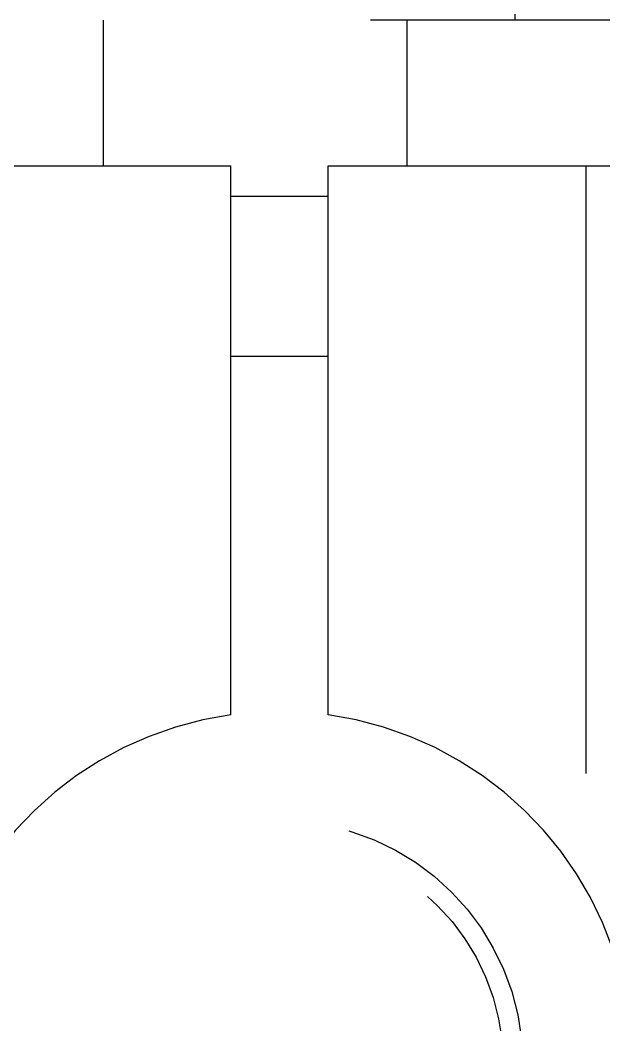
# Model space of a CAD drawing. Header units: millimetres. Extents: x 17886 to 18265, y -8727 to -7321.
# Drawn here: x 17969.412 to 17969.892, y -7872.309 to -7871.482 of the extents above; entities that cross this region are included whole.
import ezdxf

# ---------------------------------------------------------------- set-up
doc = ezdxf.new("R2010")
doc.units = ezdxf.units.MM
doc.linetypes.add('EPL_DASH', pattern=[1, 0.5, -0.5])
doc.layers.add('3884027_DKREDXF_CONTINUOUS_LINE', color=7, linetype='Continuous')

msp = doc.modelspace()

# ---------------------------------------------------------------- linework, layer by layer
at = {"layer": '3884027_DKREDXF_CONTINUOUS_LINE', "color": 7, "linetype": 'EPL_DASH'}
msp.add_line((17969.81888, -7871.46946), (17969.81888, -7871.48246), dxfattribs=at)
at = {"layer": '3884027_DKREDXF_CONTINUOUS_LINE', "color": 6, "linetype": 'EPL_DASH'}
for p, q in [((17970.20004, -7871.48246), (17967.5752, -7871.48246)), ((17969.48036, -7871.48246), (17969.48036, -7871.60246)), ((17969.73003, -7871.48246), (17969.73003, -7871.60246)), ((17969.26004, -7871.60246), (17969.5852, -7871.60246)), ((17969.5852, -7872.05423), (17969.5852, -7871.60246)), ((17969.6652, -7872.05423), (17969.6652, -7871.60246)), ((17969.6652, -7871.60246), (17969.95035, -7871.60246)), ((17969.87717, -7871.60246), (17969.87717, -7872.1979)), ((17969.5852, -7871.62746), (17969.6652, -7871.62746)), ((17969.5852, -7871.75909), (17969.6652, -7871.75909))]:
    msp.add_line(p, q, dxfattribs=at)
for radius in [0.2, 0.184]:
    msp.add_circle((17969.6252, -7872.34146), radius, dxfattribs=at)
for start, end in [(97.92814, 170.07181), (9.92819, 82.07186)]:
    msp.add_arc((17969.6252, -7872.34146), 0.29, start, end, dxfattribs=at)

doc.saveas('drawing.dxf')
